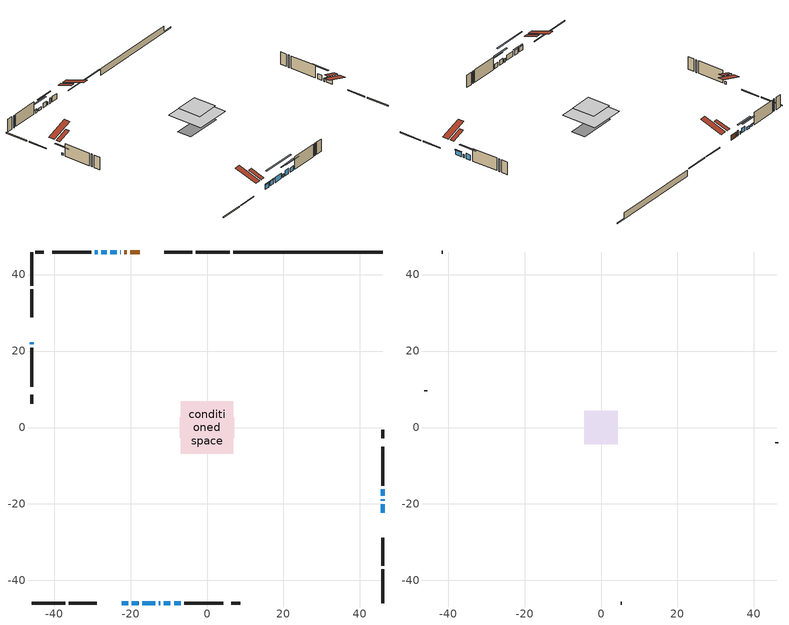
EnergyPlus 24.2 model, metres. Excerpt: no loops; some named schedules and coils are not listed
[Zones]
conditioned space
 floor outside (Floor1 construction): -2.5,-2.5 -2.5,2.5 2.5,2.5 2.5,-2.5 z1.34
 floor adiabatic (AdiabaticFloorConstruction): -6.8,-6.8 -6.8,6.8 6.8,6.8 6.8,-6.8 z3.78
 floor foundation (Slab1 construction): -7.06,-2.69 -7.06,2.69 7.06,2.69 7.06,-2.69 z-1.1
 wall outside (RimJoist1 construction): 5.95,45.89 -2.91,45.89 / -45.89,-45.89 -37.03,-45.89 / -45.89,45.89 -45.89,37.03 / 45.89,-45.89 45.89,-37.03 z1.34:1.64
 wall outside (RimJoist2 construction): -3.84,45.89 -11.15,45.89 / -36.1,-45.89 -28.79,-45.89 / -45.89,36.1 -45.89,28.79 / 45.89,-36.1 45.89,-28.79 z1.34:1.64
 wall outside (AdiabaticWallConstruction 1): -17.62,45.89 -20.09,45.89 / -21.01,45.89 -21.6,45.89 z1.34:3.37
 wall outside (AdiabaticWallConstruction): -22.52,45.89 -22.65,45.89 / 45.89,-19.16 45.89,-18.75 / -12.6,-45.89 -12.2,-45.89 z1.34:2.56; -22.32,-45.89 -20.59,-45.89 / -19.67,-45.89 -17.91,-45.89 / -23.58,45.89 -25.25,45.89 z1.34:3.12; -45.89,22.32 -45.89,21.76 z1.34:2.2; 45.89,-22.32 45.89,-20.09 / -8.62,-45.89 -6.89,-45.89 z1.34:3.07; -16.98,-45.89 -13.53,-45.89 / 45.89,-17.83 45.89,-16.1 / -11.28,-45.89 -9.55,-45.89 z1.34:3.37; -26.18,45.89 -27.63,45.89 z1.34:2.31; -28.56,45.89 -29.4,45.89 z1.34:2.16
 wall outside (Wall1 construction): -30.33,45.89 -40.47,45.89 / -5.96,-45.89 4.19,-45.89 / -45.89,20.84 -45.89,10.69 / 45.89,-15.17 45.89,-5.02 z1.34:6.22
 wall outside (Wall4 construction): -42.63,45.89 -44.96,45.89 / 6.34,-45.89 8.67,-45.89 / -45.89,8.53 -45.89,6.2 / 45.89,-2.87 45.89,-0.53 z1.34:6.22
 wall foundation (FoundationWall1 construction): 6.88,45.89,-1.1 6.88,45.89,1.34 41.99,45.89,1.34 41.99,45.89,-0.76 45.89,45.89,-0.76 45.89,45.89,-1.1
 window (WindowConstruction 10): -22.53,45.89 -22.65,45.89 z1.34:2.56
 window (WindowConstruction 6): -22.32,-45.89 -20.59,-45.89 z1.34:3.12
 window (WindowConstruction 7): -45.89,22.32 -45.89,21.76 z1.34:2.2
 window (WindowConstruction 8): 45.89,-22.32 45.89,-20.09 z1.34:3.07
 window (WindowConstruction 9): -19.66,-45.89 -17.91,-45.89 z1.34:3.12
 window (WindowConstruction 13): 45.89,-19.16 45.89,-18.75 z1.34:2.56
 window (WindowConstruction 12): -16.98,-45.89 -13.53,-45.89 z1.34:3.37
 window (WindowConstruction 11): -12.6,-45.89 -12.2,-45.89 z1.34:2.56
 window (WindowConstruction): 45.89,-17.83 45.89,-16.1 z1.34:3.37
 window (WindowConstruction 1): -23.58,45.89 -25.25,45.89 z1.34:3.12
 window (WindowConstruction 2): -26.18,45.89 -27.63,45.89 z1.34:2.31
 window (WindowConstruction 3): -28.56,45.89 -29.4,45.89 z1.34:2.15
 window (WindowConstruction 4): -11.28,-45.89 -9.55,-45.89 z1.34:3.37
 window (WindowConstruction 5): -8.62,-45.89 -6.89,-45.89 z1.34:3.07
 door (Door): -17.62,45.89 -20.09,45.89 z1.34:3.37
 door (Door 1): -21.01,45.89 -21.6,45.89 z1.34:3.37
 ceiling adiabatic (AdiabaticFloorConstruction): 6.8,-6.8 6.8,6.8 -6.8,6.8 -6.8,-6.8 z3.78
 roof outside (Roof2 construction): -16.69,45.89,6.22 -16.69,40.57,7.99 -15.29,40.57,7.99 -15.29,45.89,6.22; -23.25,-45.89,6.22 -23.25,-40.57,7.99 -24.65,-40.57,7.99 -24.65,-45.89,6.22; -45.89,23.25,6.22 -40.57,23.25,7.99 -40.57,24.65,7.99 -45.89,24.65,6.22; 45.89,-23.25,6.22 40.57,-23.25,7.99 40.57,-24.65,7.99 45.89,-24.65,6.22
attic - vented
 floor to conditioned space (Floor2 construction Reversed): -4.44,-4.44 -4.44,4.44 4.44,4.44 4.44,-4.44 z6.22
 wall outside (Wall3 construction): -41.4,45.89 -41.7,45.89 / 5.12,-45.89 5.41,-45.89 / -45.89,9.76 -45.89,9.46 / 45.89,-4.09 45.89,-3.8 z1.34:6.22
 roof outside (Roof1 construction): -14.36,45.89,6.22 -14.36,37.24,9.1 -12.08,37.24,9.1 -12.08,45.89,6.22; -25.58,-45.89,6.22 -25.58,-37.24,9.1 -27.86,-37.24,9.1 -27.86,-45.89,6.22; -45.89,25.58,6.22 -37.24,25.58,9.1 -37.24,27.86,9.1 -45.89,27.86,6.22; 45.89,-25.58,6.22 37.24,-25.58,9.1 37.24,-27.86,9.1 45.89,-27.86,6.22
shading: -20.39,-45.89 -22.52,-45.89 -22.52,-46.3 -20.39,-46.3 z3.32; -45.89,19.12 -45.89,24.96 -46.3,24.96 -46.3,19.12 z4.84; 45.89,-19.89 45.89,-22.52 46.3,-22.52 46.3,-19.89 z3.27; -17.71,-45.89 -19.87,-45.89 -19.87,-46.3 -17.71,-46.3 z3.32; -8.45,-45.89 -22.06,-45.89 -22.06,-46.3 -8.45,-46.3 z8.45; 45.89,-13.46 45.89,-20.46 46.3,-20.46 46.3,-13.46 z6.01; -27.89,45.89 -20.94,45.89 -20.94,46.3 -27.89,46.3 z5.76; -30.27,45.89 -23.54,45.89 -23.54,46.3 -30.27,46.3 z4.95; -29.6,45.89 -28.36,45.89 -28.36,46.3 -29.6,46.3 z2.35; -6.91,-45.89 -13.91,-45.89 -13.91,-46.3 -6.91,-46.3 z6.01; -4.25,-45.89 -11.26,-45.89 -11.26,-46.3 -4.25,-46.3 z5.71
[Building]
Building 1: Terrain=Suburbs
[Site:Location]
Comox AP_BC: Latitude {deg}=49.72; Longitude {deg}=-124.9; Time Zone {hr}=-8; Elevation {m}=26; Keep Site Location Information=Yes
[Site:GroundTemperature:Shallow]
7.68431, 6.60511, 6.51868, 7.03082, 9.08677, 11.1331, 12.9072, 14.0311, 14.1265, 13.2125, 11.4836, 9.50004
[Site:WaterMainsTemperature]
Calculation Method=Schedule; Temperature Schedule=mains temperature schedule
[Material] Roughness=Rough; Thermal Absorptance=0.9
Name | Thickness {m} | Conductivity {W/m-K} | Density {kg/m3} | Specific Heat {J/kg-K} | Solar Absorptance | Visible Absorptance
asphalt or fiberglass shingles | 0.00635 | 0.162714 | 1121.4 | 1465.45 | 0.4 | 0.4
ceiling stud and cavity | 0.1397 | 0.0836008 | 65.682 | 1177.47 | 0.7 | 0.7
concrete 4.0 in. | 0.1016 | 1.803125 | 2242.8 | 837.4 | 0.7 | 0.7
concrete 8.0 in. | 0.2032 | 1.803125 | 2242.8 | 837.4 | 0.7 | 0.7
door material | 0.04445 | 0.188738 | 512.64 | 1214.23 | 0.7 | 0.7
door material 1 | 0.04445 | 0.053851 | 512.64 | 1214.23 | 0.7 | 0.7
floor covering | 0.0127 | 0.0433444 | 54.468 | 1339.84 | 0.6 | 0.6
floor rigid ins; wall rigid ins | 0.512978 | 0.029427 | 32.04 | 1214.23 | 0.7 | 0.7
floor stud and cavity | 0.1397 | 1.61265 | 92.3553 | 1139.71 | 0.7 | 0.7
floor stud and cavity 1 | 0.1397 | 1.75129 | 37.0049 | 1207.88 | 0.7 | 0.7
furniture material conditioned space 1 | 0.1524 | 0.115458 | 640.8 | 1214.23 | 0.6 | 0.6
gypsum board | 0.0127 | 0.160291 | 801 | 837.4 | 0.6 | 0.6
osb sheathing 0.5 in. | 0.0127 | 0.115458 | 512.64 | 1214.23 | 0.7 | 0.7
osb sheathing 0.75 in. | 0.01905 | 0.115458 | 512.64 | 1214.23 | 0.7 | 0.7
osb sheathing 2.0 in. | 0.0508 | 0.115458 | 512.64 | 1214.23 | 0.7 | 0.7
rim joist stud and cavity | 0.0508 | 0.0451784 | 125.044 | 1163.47 | 0.6 | 0.6
rim joist stud and cavity 1 | 0.0508 | 0.0293316 | 125.044 | 1163.47 | 0.6 | 0.6
roof stud and cavity | 0.2032 | 0.122015 | 78.34581 | 1123.46 | 0.7 | 0.7
wall stud and cavity | 0.1397 | 0.0892446 | 139.0536 | 1170.24 | 0.7 | 0.7
wall stud and cavity 1 | 0.0889 | 6.9971 | 50.32683 | 1063.81 | 0.6 | 0.6
wall stud and cavity 2 | 0.1397 | 0.102123 | 139.0536 | 1170.24 | 0.7 | 0.7
wall stud and cavity 3 | 0.0889 | 0.380278 | 52.3479 | 1209.89 | 0.7 | 0.7
wall stud and cavity 4 | 0.0889 | 0.391764 | 83.0341 | 1211.67 | 0.7 | 0.7
wood siding | 0.0254 | 0.102417 | 544.68 | 1172.36 | 0.4 | 0.4
wood siding 1 | 0.00254 | 0.102417 | 544.68 | 1172.36 | 0.4 | 0.4
wood siding 2; wood siding 3; wood siding 4 | 0.0254 | 0.102417 | 544.68 | 1172.36 | 0.7 | 0.7
[WindowMaterial:SimpleGlazingSystem]
Name | U-Factor {W/m2-K} | Solar Heat Gain Coefficient
WindowMaterial | 4.62927 | 0.68
WindowMaterial 1 | 3.838328 | 0.71
WindowMaterial 10 | 2.46652 | 0.3
WindowMaterial 11 | 2.75837 | 0.58
WindowMaterial 2 | 4.812105 | 0.67
WindowMaterial 3 | 5.16017 | 0.63
WindowMaterial 4 | 4.76157 | 0.67
WindowMaterial 5 | 3.41418 | 0.72
WindowMaterial 6 | 4.64858 | 0.65
WindowMaterial 7 | 4.40726 | 0.67
WindowMaterial 8 | 3.41021 | 0.72
WindowMaterial 9 | 4.56 | 0.53
[Construction]
AdiabaticFloorConstruction: floor stud and cavity 1, floor rigid ins, osb sheathing 0.75 in., floor covering
AdiabaticWallConstruction: wood siding 3, wall rigid ins, wall stud and cavity 3, gypsum board
AdiabaticWallConstruction 1: wood siding 4, wall rigid ins, wall stud and cavity 3, gypsum board
Door: door material
Door 1: door material 1
Floor1 construction: floor stud and cavity, osb sheathing 0.75 in., floor covering
Floor2 construction Reversed: gypsum board, ceiling stud and cavity
FoundationWall1 construction: concrete 8.0 in.
furniture construction conditioned space 1: furniture material conditioned space 1
PartitionWallConstruction: gypsum board, wall stud and cavity 4, gypsum board
RimJoist1 construction: wood siding 2, osb sheathing 2.0 in., rim joist stud and cavity
RimJoist2 construction: wood siding 2, osb sheathing 2.0 in., rim joist stud and cavity 1
Roof1 construction: asphalt or fiberglass shingles
Roof2 construction: asphalt or fiberglass shingles, osb sheathing 0.75 in., roof stud and cavity, gypsum board
Slab1 construction: concrete 4.0 in.
Wall1 construction: wood siding, osb sheathing 0.5 in., wall stud and cavity, gypsum board
Wall3 construction: wood siding 1, wall stud and cavity 1
Wall4 construction: wood siding, osb sheathing 0.5 in., wall stud and cavity 2, gypsum board
WindowConstruction; WindowConstruction 12; WindowConstruction 4: WindowMaterial
WindowConstruction 1: WindowMaterial 1
WindowConstruction 10: WindowMaterial 9
WindowConstruction 11: WindowMaterial 10
WindowConstruction 13: WindowMaterial 11
WindowConstruction 2: WindowMaterial 2
WindowConstruction 3: WindowMaterial 3
WindowConstruction 5: WindowMaterial 4
WindowConstruction 6: WindowMaterial 5
WindowConstruction 7: WindowMaterial 6
WindowConstruction 8: WindowMaterial 7
WindowConstruction 9: WindowMaterial 8
[Zone] Multiplier=1; Part of Total Floor Area=Yes
Name | Volume {m3}
attic - vented | 36.9162
conditioned space | 725.2
[Space]
Name | Zone | Volume {m3}
attic - vented 1 | attic - vented | 36.9162
conditioned space 1 | conditioned space | 725.2
[ZoneInfiltration:EffectiveLeakageArea]
infil attic - vented 1: Zone or Space=attic - vented 1; Schedule=Always On Discrete; Effective Air Leakage Area {cm2}=3380.14; Stack Coefficient=0.000539626; Wind Coefficient=1.56952e-05
[ZoneMixing]
whole house fan mix: Zone or Space=attic - vented; Schedule=Always On Continuous; Design Flow Rate Calculation Method=Flow/Zone; Design Flow Rate {m3/s}=0; Source Zone or Space=conditioned space
[SurfaceProperty:ExposedFoundationPerimeter]
Slab1: Exposed Perimeter Calculation Method=TotalExposedPerimeter; Total Exposed Perimeter {m}=39.015
[InternalMass] Zone or ZoneList=conditioned space; Space or SpaceList=conditioned space 1
Name | Construction | Surface Area {m2}
furniture mass conditioned space 1 | furniture construction conditioned space 1 | 114.468
partition wall mass | PartitionWallConstruction | 286.17
[Lights]
interior lighting: Zone or ZoneList or Space or SpaceList=conditioned space 1; Schedule=interior lighting schedule; Design Level Calculation Method=LightingLevel; Lighting Level {W}=343.2; Return Air Fraction=0; Fraction Radiant=0.6; Fraction Visible=0.2; Fraction Replaceable=1
[People]
occupants: Zone or ZoneList or Space or SpaceList=conditioned space 1; Number of People Schedule=occupants schedule; Number of People Calculation Method=People; Number of People=3; Fraction Radiant=0.314171; Sensible Heat Fraction=0.56303; Activity Level Schedule=occupants activity schedule; Carbon Dioxide Generation Rate {m3/s-W}=0; Enable ASHRAE 55 Comfort Warnings=No; Mean Radiant Temperature Calculation Type=EnclosureAveraged
[ElectricEquipment] Zone or ZoneList or Space or SpaceList=conditioned space 1; Design Level Calculation Method=EquipmentLevel
Name | Schedule | Design Level {W} | Fraction Latent | Fraction Radiant | Fraction Lost
clothes dryer | clothes dryer schedule | 140.772 | 0.015 | 0.081 | 0.85
clothes washer | clothes washer schedule | 32.1985 | 0.03 | 0.162 | 0.7
cooking range | cooking range schedule | 215.147 | 0.08 | 0.432 | 0.2
dishwasher | dishwasher schedule | 66.8632 | 0.3 | 0.18 | 0.4
fridge | fridge schedule | 72.9452 | 0 | 0.6 | 0
mech vent bath fan 0 | mech vent bath fan 0 schedule | 50.2 | 0 | 0 | 1
mech vent bath fan 1 | mech vent bath fan 1 schedule | 50.2 | 0 | 0 | 1
mech vent house fan | mech vent house fan schedule | 0 | 0 | 0 | 1
mech vent house fan cfis | mech vent house fan cfis schedule | 0 | 0 | 0 | 0
misc plug loads | misc plug loads schedule | 494.7 | 0.045 | 0.513 | 0.1
whole house fan | Always On Discrete | 0 | 0 | 0 | 1
[OtherEquipment] Zone or ZoneList or Space or SpaceList=conditioned space 1; Design Level Calculation Method=EquipmentLevel
Name | Fuel Type | Schedule | Design Level {W} | Fraction Latent | Fraction Radiant | Fraction Lost
clothes dryer 1 | Electricity | clothes dryer schedule | 0 | 0.015 | 0.081 | 0.85
cooking range 1 | Electricity | cooking range schedule | 0 | 0.08 | 0.432 | 0.2
general water use latent | None | general water use schedule | 62.594 | 1 | 0 | 0
general water use sensible | None | general water use schedule | -61.6891 | 0 | 0.6 | 0
mech vent house fan latent load | None | Always On Discrete | 0 | 1 | 0 | 0
mech vent house fan sensible load | None | Always On Discrete | 0 | 0 | 0 | 0
water heater energy adjustment1 | Electricity | Always On Discrete | 0.01 | 0 | 0 | 1
[ZoneInfiltration:DesignFlowRate] Zone or ZoneList or Space or SpaceList=conditioned space 1; Schedule=Always On Discrete; Design Flow Rate Calculation Method=Flow/Zone; Design Flow Rate {m3/s}=0
infil flow; natural vent flow; whole house fan flow
[ZoneControl:Thermostat]
conditioned space Thermostat: Zone or ZoneList=conditioned space; Control Type Schedule=conditioned space Thermostat Schedule; Control 1=conditioned space temperature setpoint; Temperature Difference Between Cutout And Setpoint {deltaC}=0
[ThermostatSetpoint:DualSetpoint]
conditioned space temperature setpoint: Heating Setpoint Temperature Schedule=heating setpoint; Cooling Setpoint Temperature Schedule=cooling setpoint
[AirLoopHVAC:UnitarySystem]
unit heater unitary system: Control Type=Load; Controlling Zone or Thermostat Location=conditioned space; Dehumidification Control Type=None; Availability Schedule=Always On Discrete; Supply Fan=unit heater supply fan; Fan Placement=BlowThrough; Supply Air Fan Operating Mode Schedule=unit heater auto fan schedule; Heating Coil=unit heater htg coil; DX Heating Coil Sizing Ratio=1; Use DOAS DX Cooling Coil=No; Minimum Supply Air Temperature {C}=2; Latent Load Control=SensibleOnlyLoadControl; Cooling Supply Air Flow Rate Method=None; Heating Supply Air Flow Rate Method=SupplyAirFlowRate; Heating Supply Air Flow Rate {m3/s}=0.00141584; No Load Supply Air Flow Rate Method=SupplyAirFlowRate; No Load Supply Air Flow Rate {m3/s}=0; No Load Supply Air Flow Rate Control Set To Low Speed=Yes; Maximum Supply Air Temperature {C}=48.8889; Maximum Outdoor Dry-Bulb Temperature for Supplemental Heater Operation {C}=21; Ancillary On-Cycle Electric Power {W}=0; Ancillary Off-Cycle Electric Power {W}=0
[Zone equipment]
conditioned space: electric baseboard, unit heater unitary system
[Foundation:Kiva]
Foundation Kiva 1: Initial Indoor Air Temperature {C}=18; Wall Height Above Grade {m}=1.33999; Wall Depth Below Slab {m}=0.2032
[Foundation:Kiva:Settings]
Soil Conductivity {W/m-K}=0.849921; Soil Density {kg/m3}=1842.3; Soil Specific Heat {J/kg-K}=418.7; Ground Solar Absorptivity=0.9; Ground Thermal Absorptivity=0.9; Ground Surface Roughness {m}=0.03; Far-Field Width {m}=40; Deep-Ground Boundary Condition=ZeroFlux; Deep-Ground Depth {m}=40; Minimum Cell Dimension {m}=0.2; Maximum Cell Growth Coefficient=3; Simulation Timestep=Timestep
[Exterior:Lights]
exterior lighting: Schedule=exterior lighting schedule; Design Level {W}=75.6
[EnergyManagementSystem:Sensor] Output:Variable or Output:Meter Index Key=conditioned space
Name | Output:Variable or Output:Meter
conditioned_space_clg_unmet_s | Zone Cooling Setpoint Not Met Time
conditioned_space_htg_unmet_s | Zone Heating Setpoint Not Met Time
fridge_tin_s; tin_s; tin_s_1 | Zone Mean Air Temperature
tout_s | Zone Outdoor Air Drybulb Temperature
win_s | Zone Air Humidity Ratio
[Schedule:Constant]
Name | Hourly Value
Always On Continuous; mech vent house fan schedule; mech vent house fan cfis schedule; Always On Discrete | 1
occupants activity schedule | 117.228
fridge schedule; unit heater auto fan schedule | 0
[Schedule:Week:Daily]
interior lighting schedule Week Rule - Jan1-Jan27: interior lighting schedule day, interior lighting schedule day, interior lighting schedule day, interior lighting schedule day, interior lighting schedule day, interior lighting schedule day, interior lighting schedule day, interior lighting schedule default day, interior lighting schedule default day, interior lighting schedule default day, interior lighting schedule default day, interior lighting schedule default day
interior lighting schedule Week Rule - Jan28-Feb3: interior lighting schedule day, interior lighting schedule day, interior lighting schedule day, interior lighting schedule day, interior lighting schedule day 1, interior lighting schedule day 1, interior lighting schedule day 1, interior lighting schedule default day, interior lighting schedule default day, interior lighting schedule default day, interior lighting schedule default day, interior lighting schedule default day
interior lighting schedule Week Rule - Feb4-Feb24: interior lighting schedule day 1, interior lighting schedule day 1, interior lighting schedule day 1, interior lighting schedule day 1, interior lighting schedule day 1, interior lighting schedule day 1, interior lighting schedule day 1, interior lighting schedule default day, interior lighting schedule default day, interior lighting schedule default day, interior lighting schedule default day, interior lighting schedule default day
interior lighting schedule Week Rule - Feb25-Mar3: interior lighting schedule day 1, interior lighting schedule day 1, interior lighting schedule day 1, interior lighting schedule day 1, interior lighting schedule day 2, interior lighting schedule day 2, interior lighting schedule day 2, interior lighting schedule default day, interior lighting schedule default day, interior lighting schedule default day, interior lighting schedule default day, interior lighting schedule default day
interior lighting schedule Week Rule - Mar4-Mar31: interior lighting schedule day 2, interior lighting schedule day 2, interior lighting schedule day 2, interior lighting schedule day 2, interior lighting schedule day 2, interior lighting schedule day 2, interior lighting schedule day 2, interior lighting schedule default day, interior lighting schedule default day, interior lighting schedule default day, interior lighting schedule default day, interior lighting schedule default day
interior lighting schedule Week Rule - Apr1-Apr28: interior lighting schedule day 3, interior lighting schedule day 3, interior lighting schedule day 3, interior lighting schedule day 3, interior lighting schedule day 3, interior lighting schedule day 3, interior lighting schedule day 3, interior lighting schedule default day, interior lighting schedule default day, interior lighting schedule default day, interior lighting schedule default day, interior lighting schedule default day
interior lighting schedule Week Rule - Apr29-May5: interior lighting schedule day 3, interior lighting schedule day 3, interior lighting schedule day 4, interior lighting schedule day 4, interior lighting schedule day 4, interior lighting schedule day 4, interior lighting schedule day 4, interior lighting schedule default day, interior lighting schedule default day, interior lighting schedule default day, interior lighting schedule default day, interior lighting schedule default day
interior lighting schedule Week Rule - May6-May26: interior lighting schedule day 4, interior lighting schedule day 4, interior lighting schedule day 4, interior lighting schedule day 4, interior lighting schedule day 4, interior lighting schedule day 4, interior lighting schedule day 4, interior lighting schedule default day, interior lighting schedule default day, interior lighting schedule default day, interior lighting schedule default day, interior lighting schedule default day
interior lighting schedule Week Rule - May27-Jun2: interior lighting schedule day 4, interior lighting schedule day 4, interior lighting schedule day 4, interior lighting schedule day 4, interior lighting schedule day 4, interior lighting schedule day 5, interior lighting schedule day 5, interior lighting schedule default day, interior lighting schedule default day, interior lighting schedule default day, interior lighting schedule default day, interior lighting schedule default day
interior lighting schedule Week Rule - Jun3-Jun30: interior lighting schedule day 5, interior lighting schedule day 5, interior lighting schedule day 5, interior lighting schedule day 5, interior lighting schedule day 5, interior lighting schedule day 5, interior lighting schedule day 5, interior lighting schedule default day, interior lighting schedule default day, interior lighting schedule default day, interior lighting schedule default day, interior lighting schedule default day
interior lighting schedule Week Rule - Jul1-Jul28: interior lighting schedule day 6, interior lighting schedule day 6, interior lighting schedule day 6, interior lighting schedule day 6, interior lighting schedule day 6, interior lighting schedule day 6, interior lighting schedule day 6, interior lighting schedule default day, interior lighting schedule default day, interior lighting schedule default day, interior lighting schedule default day, interior lighting schedule default day
interior lighting schedule Week Rule - Jul29-Aug4: interior lighting schedule day 6, interior lighting schedule day 6, interior lighting schedule day 6, interior lighting schedule day 7, interior lighting schedule day 7, interior lighting schedule day 7, interior lighting schedule day 7, interior lighting schedule default day, interior lighting schedule default day, interior lighting schedule default day, interior lighting schedule default day, interior lighting schedule default day
interior lighting schedule Week Rule - Aug5-Aug25: interior lighting schedule day 7, interior lighting schedule day 7, interior lighting schedule day 7, interior lighting schedule day 7, interior lighting schedule day 7, interior lighting schedule day 7, interior lighting schedule day 7, interior lighting schedule default day, interior lighting schedule default day, interior lighting schedule default day, interior lighting schedule default day, interior lighting schedule default day
interior lighting schedule Week Rule - Aug26-Sep1: interior lighting schedule day 7, interior lighting schedule day 7, interior lighting schedule day 7, interior lighting schedule day 7, interior lighting schedule day 7, interior lighting schedule day 7, interior lighting schedule day 8, interior lighting schedule default day, interior lighting schedule default day, interior lighting schedule default day, interior lighting schedule default day, interior lighting schedule default day
interior lighting schedule Week Rule - Sep2-Sep29: interior lighting schedule day 8, interior lighting schedule day 8, interior lighting schedule day 8, interior lighting schedule day 8, interior lighting schedule day 8, interior lighting schedule day 8, interior lighting schedule day 8, interior lighting schedule default day, interior lighting schedule default day, interior lighting schedule default day, interior lighting schedule default day, interior lighting schedule default day
interior lighting schedule Week Rule - Sep30-Oct6: interior lighting schedule day 8, interior lighting schedule day 9, interior lighting schedule day 9, interior lighting schedule day 9, interior lighting schedule day 9, interior lighting schedule day 9, interior lighting schedule day 9, interior lighting schedule default day, interior lighting schedule default day, interior lighting schedule default day, interior lighting schedule default day, interior lighting schedule default day
interior lighting schedule Week Rule - Oct7-Oct27: interior lighting schedule day 9, interior lighting schedule day 9, interior lighting schedule day 9, interior lighting schedule day 9, interior lighting schedule day 9, interior lighting schedule day 9, interior lighting schedule day 9, interior lighting schedule default day, interior lighting schedule default day, interior lighting schedule default day, interior lighting schedule default day, interior lighting schedule default day
interior lighting schedule Week Rule - Oct28-Nov3: interior lighting schedule day 9, interior lighting schedule day 9, interior lighting schedule day 9, interior lighting schedule day 9, interior lighting schedule day 10, interior lighting schedule day 10, interior lighting schedule day 10, interior lighting schedule default day, interior lighting schedule default day, interior lighting schedule default day, interior lighting schedule default day, interior lighting schedule default day
interior lighting schedule Week Rule - Nov4-Nov24: interior lighting schedule day 10, interior lighting schedule day 10, interior lighting schedule day 10, interior lighting schedule day 10, interior lighting schedule day 10, interior lighting schedule day 10, interior lighting schedule day 10, interior lighting schedule default day, interior lighting schedule default day, interior lighting schedule default day, interior lighting schedule default day, interior lighting schedule default day
interior lighting schedule Week Rule - Nov25-Dec1: interior lighting schedule day 10, interior lighting schedule day 10, interior lighting schedule day 10, interior lighting schedule day 10, interior lighting schedule day 10, interior lighting schedule day 10, interior lighting schedule day 11, interior lighting schedule default day, interior lighting schedule default day, interior lighting schedule default day, interior lighting schedule default day, interior lighting schedule default day
interior lighting schedule Week Rule - Dec2-Dec31: interior lighting schedule day 11, interior lighting schedule day 11, interior lighting schedule day 11, interior lighting schedule day 11, interior lighting schedule day 11, interior lighting schedule day 11, interior lighting schedule day 11, interior lighting schedule default day, interior lighting schedule default day, interior lighting schedule default day, interior lighting schedule default day, interior lighting schedule default day
occupants schedule Week Rule - Jan1-Dec31: occupants schedule day, occupants schedule day, occupants schedule day, occupants schedule day, occupants schedule day, occupants schedule day, occupants schedule day, occupants schedule default day, occupants schedule default day, occupants schedule default day, occupants schedule default day, occupants schedule default day
clothes dryer schedule Week Rule - Jan1-Dec31: clothes dryer schedule day, clothes dryer schedule day, clothes dryer schedule day, clothes dryer schedule day, clothes dryer schedule day, clothes dryer schedule day, clothes dryer schedule day, clothes dryer schedule default day, clothes dryer schedule default day, clothes dryer schedule default day, clothes dryer schedule default day, clothes dryer schedule default day
clothes washer schedule Week Rule - Jan1-Dec31: clothes washer schedule day, clothes washer schedule day, clothes washer schedule day, clothes washer schedule day, clothes washer schedule day, clothes washer schedule day, clothes washer schedule day, clothes washer schedule default day, clothes washer schedule default day, clothes washer schedule default day, clothes washer schedule default day, clothes washer schedule default day
cooking range schedule Week Rule - Jan1-Dec31: cooking range schedule day, cooking range schedule day, cooking range schedule day, cooking range schedule day, cooking range schedule day, cooking range schedule day, cooking range schedule day, cooking range schedule default day, cooking range schedule default day, cooking range schedule default day, cooking range schedule default day, cooking range schedule default day
dishwasher schedule Week Rule - Jan1-Dec31: dishwasher schedule day, dishwasher schedule day, dishwasher schedule day, dishwasher schedule day, dishwasher schedule day, dishwasher schedule day, dishwasher schedule day, dishwasher schedule default day, dishwasher schedule default day, dishwasher schedule default day, dishwasher schedule default day, dishwasher schedule default day
mech vent bath fan 0 schedule Week Rule - Jan1-Dec31: mech vent bath fan 0 schedule day, mech vent bath fan 0 schedule day, mech vent bath fan 0 schedule day, mech vent bath fan 0 schedule day, mech vent bath fan 0 schedule day, mech vent bath fan 0 schedule day, mech vent bath fan 0 schedule day, mech vent bath fan 0 schedule default day, mech vent bath fan 0 schedule default day, mech vent bath fan 0 schedule default day, mech vent bath fan 0 schedule default day, mech vent bath fan 0 schedule default day
mech vent bath fan 1 schedule Week Rule - Jan1-Dec31: mech vent bath fan 1 schedule day, mech vent bath fan 1 schedule day, mech vent bath fan 1 schedule day, mech vent bath fan 1 schedule day, mech vent bath fan 1 schedule day, mech vent bath fan 1 schedule day, mech vent bath fan 1 schedule day, mech vent bath fan 1 schedule default day, mech vent bath fan 1 schedule default day, mech vent bath fan 1 schedule default day, mech vent bath fan 1 schedule default day, mech vent bath fan 1 schedule default day
misc plug loads schedule Week Rule - Jan1-Dec31: misc plug loads schedule day, misc plug loads schedule day, misc plug loads schedule day, misc plug loads schedule day, misc plug loads schedule day, misc plug loads schedule day, misc plug loads schedule day, misc plug loads schedule default day, misc plug loads schedule default day, misc plug loads schedule default day, misc plug loads schedule default day, misc plug loads schedule default day
general water use schedule Week Rule - Jan1-Dec31: general water use schedule day, general water use schedule day, general water use schedule day, general water use schedule day, general water use schedule day, general water use schedule day, general water use schedule day, general water use schedule default day, general water use schedule default day, general water use schedule default day, general water use schedule default day, general water use schedule default day
exterior lighting schedule Week Rule - Jan1-Jan27: exterior lighting schedule day, exterior lighting schedule day, exterior lighting schedule day, exterior lighting schedule day, exterior lighting schedule day, exterior lighting schedule day, exterior lighting schedule day, exterior lighting schedule default day, exterior lighting schedule default day, exterior lighting schedule default day, exterior lighting schedule default day, exterior lighting schedule default day
exterior lighting schedule Week Rule - Jan28-Feb3: exterior lighting schedule day, exterior lighting schedule day, exterior lighting schedule day, exterior lighting schedule day, exterior lighting schedule day 1, exterior lighting schedule day 1, exterior lighting schedule day 1, exterior lighting schedule default day, exterior lighting schedule default day, exterior lighting schedule default day, exterior lighting schedule default day, exterior lighting schedule default day
exterior lighting schedule Week Rule - Feb4-Feb24: exterior lighting schedule day 1, exterior lighting schedule day 1, exterior lighting schedule day 1, exterior lighting schedule day 1, exterior lighting schedule day 1, exterior lighting schedule day 1, exterior lighting schedule day 1, exterior lighting schedule default day, exterior lighting schedule default day, exterior lighting schedule default day, exterior lighting schedule default day, exterior lighting schedule default day
exterior lighting schedule Week Rule - Feb25-Mar3: exterior lighting schedule day 1, exterior lighting schedule day 1, exterior lighting schedule day 1, exterior lighting schedule day 1, exterior lighting schedule day 2, exterior lighting schedule day 2, exterior lighting schedule day 2, exterior lighting schedule default day, exterior lighting schedule default day, exterior lighting schedule default day, exterior lighting schedule default day, exterior lighting schedule default day
exterior lighting schedule Week Rule - Mar4-Mar31: exterior lighting schedule day 2, exterior lighting schedule day 2, exterior lighting schedule day 2, exterior lighting schedule day 2, exterior lighting schedule day 2, exterior lighting schedule day 2, exterior lighting schedule day 2, exterior lighting schedule default day, exterior lighting schedule default day, exterior lighting schedule default day, exterior lighting schedule default day, exterior lighting schedule default day
exterior lighting schedule Week Rule - Apr1-Apr28: exterior lighting schedule day 3, exterior lighting schedule day 3, exterior lighting schedule day 3, exterior lighting schedule day 3, exterior lighting schedule day 3, exterior lighting schedule day 3, exterior lighting schedule day 3, exterior lighting schedule default day, exterior lighting schedule default day, exterior lighting schedule default day, exterior lighting schedule default day, exterior lighting schedule default day
exterior lighting schedule Week Rule - Apr29-May5: exterior lighting schedule day 3, exterior lighting schedule day 3, exterior lighting schedule day 4, exterior lighting schedule day 4, exterior lighting schedule day 4, exterior lighting schedule day 4, exterior lighting schedule day 4, exterior lighting schedule default day, exterior lighting schedule default day, exterior lighting schedule default day, exterior lighting schedule default day, exterior lighting schedule default day
exterior lighting schedule Week Rule - May6-May26: exterior lighting schedule day 4, exterior lighting schedule day 4, exterior lighting schedule day 4, exterior lighting schedule day 4, exterior lighting schedule day 4, exterior lighting schedule day 4, exterior lighting schedule day 4, exterior lighting schedule default day, exterior lighting schedule default day, exterior lighting schedule default day, exterior lighting schedule default day, exterior lighting schedule default day
[Schedule:Year]
interior lighting schedule: interior lighting schedule Week Rule - Jan1-Jan27, 1, 1, 1, 27, interior lighting schedule Week Rule - Jan28-Feb3, 1, 28, 2, 3, interior lighting schedule Week Rule - Feb4-Feb24, 2, 4, 2, 24, interior lighting schedule Week Rule - Feb25-Mar3, 2, 25, 3, 3, interior lighting schedule Week Rule - Mar4-Mar31, 3, 4, 3, 31, interior lighting schedule Week Rule - Apr1-Apr28, 4, 1, 4, 28, interior lighting schedule Week Rule - Apr29-May5, 4, 29, 5, 5, interior lighting schedule Week Rule - May6-May26, 5, 6, 5, 26, interior lighting schedule Week Rule - May27-Jun2, 5, 27, 6, 2, interior lighting schedule Week Rule - Jun3-Jun30, 6, 3, 6, 30, interior lighting schedule Week Rule - Jul1-Jul28, 7, 1, 7, 28, interior lighting schedule Week Rule - Jul29-Aug4, 7, 29, 8, 4, interior lighting schedule Week Rule - Aug5-Aug25, 8, 5, 8, 25, interior lighting schedule Week Rule - Aug26-Sep1, 8, 26, 9, 1, interior lighting schedule Week Rule - Sep2-Sep29, 9, 2, 9, 29, interior lighting schedule Week Rule - Sep30-Oct6, 9, 30, 10, 6, interior lighting schedule Week Rule - Oct7-Oct27, 10, 7, 10, 27, interior lighting schedule Week Rule - Oct28-Nov3, 10, 28, 11, 3, interior lighting schedule Week Rule - Nov4-Nov24, 11, 4, 11, 24, interior lighting schedule Week Rule - Nov25-Dec1, 11, 25, 12, 1, interior lighting schedule Week Rule - Dec2-Dec31, 12, 2, 12, 31
occupants schedule: occupants schedule Week Rule - Jan1-Dec31, 1, 1, 12, 31
clothes dryer schedule: clothes dryer schedule Week Rule - Jan1-Dec31, 1, 1, 12, 31
clothes washer schedule: clothes washer schedule Week Rule - Jan1-Dec31, 1, 1, 12, 31
cooking range schedule: cooking range schedule Week Rule - Jan1-Dec31, 1, 1, 12, 31
dishwasher schedule: dishwasher schedule Week Rule - Jan1-Dec31, 1, 1, 12, 31
mech vent bath fan 0 schedule: mech vent bath fan 0 schedule Week Rule - Jan1-Dec31, 1, 1, 12, 31
mech vent bath fan 1 schedule: mech vent bath fan 1 schedule Week Rule - Jan1-Dec31, 1, 1, 12, 31
misc plug loads schedule: misc plug loads schedule Week Rule - Jan1-Dec31, 1, 1, 12, 31
general water use schedule: general water use schedule Week Rule - Jan1-Dec31, 1, 1, 12, 31
exterior lighting schedule: exterior lighting schedule Week Rule - Jan1-Jan27, 1, 1, 1, 27, exterior lighting schedule Week Rule - Jan28-Feb3, 1, 28, 2, 3, exterior lighting schedule Week Rule - Feb4-Feb24, 2, 4, 2, 24, exterior lighting schedule Week Rule - Feb25-Mar3, 2, 25, 3, 3, exterior lighting schedule Week Rule - Mar4-Mar31, 3, 4, 3, 31, exterior lighting schedule Week Rule - Apr1-Apr28, 4, 1, 4, 28, exterior lighting schedule Week Rule - Apr29-May5, 4, 29, 5, 5, exterior lighting schedule Week Rule - May6-May26, 5, 6, 5, 26, exterior lighting schedule Week Rule - May27-Jun2, 5, 27, 6, 2, exterior lighting schedule Week Rule - Jun3-Jun30, 6, 3, 6, 30, exterior lighting schedule Week Rule - Jul1-Jul28, 7, 1, 7, 28, exterior lighting schedule Week Rule - Jul29-Aug4, 7, 29, 8, 4, exterior lighting schedule Week Rule - Aug5-Aug25, 8, 5, 8, 25, exterior lighting schedule Week Rule - Aug26-Sep1, 8, 26, 9, 1, exterior lighting schedule Week Rule - Sep2-Sep29, 9, 2, 9, 29, exterior lighting schedule Week Rule - Sep30-Oct6, 9, 30, 10, 6, exterior lighting schedule Week Rule - Oct7-Oct27, 10, 7, 10, 27, exterior lighting schedule Week Rule - Oct28-Nov3, 10, 28, 11, 3, exterior lighting schedule Week Rule - Nov4-Nov24, 11, 4, 11, 24, exterior lighting schedule Week Rule - Nov25-Dec1, 11, 25, 12, 1, exterior lighting schedule Week Rule - Dec2-Dec31, 12, 2, 12, 31
[Schedule:Compact]
conditioned space Thermostat Schedule: Through: 12/31, For: AllDays, Until: 24:00, 4
mains temperature schedule: Through: 01/01, For: AllDays, Until: 24:00, 11.0622, Through: 01/02, For: AllDays, Until: 24:00, 11.025, Through: 01/03, For: AllDays, Until: 24:00, 10.9883, Through: 01/04, For: AllDays, Until: 24:00, 10.9522, Through: 01/05, For: AllDays, Until: 24:00, 10.9172, Through: 01/06, For: AllDays, Until: 24:00, 10.8828, Through: 01/07, For: AllDays, Until: 24:00, 10.8494, Through: 01/08, For: AllDays, Until: 24:00, 10.8167, Through: 01/09, For: AllDays, Until: 24:00, 10.7844, Through: 01/10, For: AllDays, Until: 24:00, 10.7533, Through: 01/11, For: AllDays, Until: 24:00, 10.7228, Through: 01/12, For: AllDays, Until: 24:00, 10.6933, Through: 01/13, For: AllDays, Until: 24:00, 10.6644, Through: 01/14, For: AllDays, Until: 24:00, 10.6367, Through: 01/15, For: AllDays, Until: 24:00, 10.6094, Through: 01/16, For: AllDays, Until: 24:00, 10.5833, Through: 01/17, For: AllDays, Until: 24:00, 10.5578, Through: 01/18, For: AllDays, Until: 24:00, 10.5333, Through: 01/19, For: AllDays, Until: 24:00, 10.51, Through: 01/20, For: AllDays, Until: 24:00, 10.4872, Through: 01/21, For: AllDays, Until: 24:00, 10.465, Through: 01/22, For: AllDays, Until: 24:00, 10.4439, Through: 01/23, For: AllDays, Until: 24:00, 10.4239, Through: 01/24, For: AllDays, Until: 24:00, 10.405, Through: 01/25, For: AllDays, Until: 24:00, 10.3867, Through: 01/26, For: AllDays, Until: 24:00, 10.3694, Through: 01/27, For: AllDays, Until: 24:00, 10.3528, Through: 01/28, For: AllDays, Until: 24:00, 10.3372, Through: 01/29, For: AllDays, Until: 24:00, 10.3228, Through: 01/30, For: AllDays, Until: 24:00, 10.3094, Through: 01/31, For: AllDays, Until: 24:00, 10.2967, Through: 02/01, For: AllDays, Until: 24:00, 10.285, Through: 02/02, For: AllDays, Until: 24:00, 10.2739, Through: 02/03, For: AllDays, Until: 24:00, 10.2644, Through: 02/04, For: AllDays, Until: 24:00, 10.2556, Through: 02/05, For: AllDays, Until: 24:00, 10.2472, Through: 02/06, For: AllDays, Until: 24:00, 10.2406, Through: 02/07, For: AllDays, Until: 24:00, 10.2344, Through: 02/08, For: AllDays, Until: 24:00, 10.2294, Through: 02/09, For: AllDays, Until: 24:00, 10.225, Through: 02/10, For: AllDays, Until: 24:00, 10.2222, Through: 02/11, For: AllDays, Until: 24:00, 10.22, Through: 02/12, For: AllDays, Until: 24:00, 10.2189, Through: 02/13, For: AllDays, Until: 24:00, 10.2183, Through: 02/14, For: AllDays, Until: 24:00, 10.2194, Through: 02/15, For: AllDays, Until: 24:00, 10.2211, Through: 02/16, For: AllDays, Until: 24:00, 10.2239, Through: 02/17, For: AllDays, Until: 24:00, 10.2272, Through: 02/18, For: AllDays, Until: 24:00, 10.2322, Through: 02/19, For: AllDays, Until: 24:00, 10.2378, Through: 02/20, For: AllDays, Until: 24:00, 10.2439, Through: 02/21, For: AllDays, Until: 24:00, 10.2517, Through: 02/22, For: AllDays, Until: 24:00, 10.26, Through: 02/23, For: AllDays, Until: 24:00, 10.2694, Through: 02/24, For: AllDays, Until: 24:00, 10.28, Through: 02/25, For: AllDays, Until: 24:00, 10.2911, Through: 02/26, For: AllDays, Until: 24:00, 10.3033, Through: 02/27, For: AllDays, Until: 24:00, 10.3167, Through: 02/28, For: AllDays, Until: 24:00, 10.3306, Through: 03/01, For: AllDays, Until: 24:00, 10.3456, Through: 03/02, For: AllDays, Until: 24:00, 10.3617, Through: 03/03, For: AllDays, Until: 24:00, 10.3783, Through: 03/04, For: AllDays, Until: 24:00, 10.3961, Through: 03/05, For: AllDays, Until: 24:00, 10.415, Through: 03/06, For: AllDays, Until: 24:00, 10.435, Through: 03/07, For: AllDays, Until: 24:00, 10.4556, Through: 03/08, For: AllDays, Until: 24:00, 10.4767, Through: 03/09, For: AllDays, Until: 24:00, 10.4989, Through: 03/10, For: AllDays, Until: 24:00, 10.5222, Through: 03/11, For: AllDays, Until: 24:00, 10.5467, Through: 03/12, For: AllDays, Until: 24:00, 10.5717, Through: 03/13, For: AllDays, Until: 24:00, 10.5972, Through: 03/14, For: AllDays, Until: 24:00, 10.6239, Through: 03/15, For: AllDays, Until: 24:00, 10.6517, Through: 03/16, For: AllDays, Until: 24:00, 10.68, Through: 03/17, For: AllDays, Until: 24:00, 10.7089, Through: 03/18, For: AllDays, Until: 24:00, 10.7389, Through: 03/19, For: AllDays, Until: 24:00, 10.77, Through: 03/20, For: AllDays, Until: 24:00, 10.8017, Through: 03/21, For: AllDays, Until: 24:00, 10.8339, Through: 03/22, For: AllDays, Until: 24:00, 10.8672, Through: 03/23, For: AllDays, Until: 24:00, 10.9011, Through: 03/24, For: AllDays, Until: 24:00, 10.9361, Through: 03/25, For: AllDays, Until: 24:00, 10.9717, Through: 03/26, For: AllDays, Until: 24:00, 11.0078, Through: 03/27, For: AllDays, Until: 24:00, 11.045, Through: 03/28, For: AllDays, Until: 24:00, 11.0822, Through: 03/29, For: AllDays, Until: 24:00, 11.1211, Through: 03/30, For: AllDays, Until: 24:00, 11.16, Through: 03/31, For: AllDays, Until: 24:00, 11.2, Through: 04/01, For: AllDays, Until: 24:00, 11.2406, Through: 04/02, For: AllDays, Until: 24:00, 11.2817, Through: 04/03, For: AllDays, Until: 24:00, 11.3233, Through: 04/04, For: AllDays, Until: 24:00, 11.3656, Through: 04/05, For: AllDays, Until: 24:00, 11.4089, Through: 04/06, For: AllDays, Until: 24:00, 11.4522, Through: 04/07, For: AllDays, Until: 24:00, 11.4967, Through: 04/08, For: AllDays, Until: 24:00, 11.5417, Through: 04/09, For: AllDays, Until: 24:00, 11.5872, Through: 04/10, For: AllDays, Until: 24:00, 11.6333, Through: 04/11, For: AllDays, Until: 24:00, 11.6794, Through: 04/12, For: AllDays, Until: 24:00, 11.7267, Through: 04/13, For: AllDays, Until: 24:00, 11.7744, Through: 04/14, For: AllDays, Until: 24:00, 11.8222, Through: 04/15, For: AllDays, Until: 24:00, 11.8711, Through: 04/16, For: AllDays, Until: 24:00, 11.92, Through: 04/17, For: AllDays, Until: 24:00, 11.97, Through: 04/18, For: AllDays, Until: 24:00, 12.02, Through: 04/19, For: AllDays, Until: 24:00, 12.07, Through: 04/20, For: AllDays, Until: 24:00, 12.1211, Through: 04/21, For: AllDays, Until: 24:00, 12.1722, Through: 04/22, For: AllDays, Until: 24:00, 12.2239, Through: 04/23, For: AllDays, Until: 24:00, 12.2761, Through: 04/24, For: AllDays, Until: 24:00, 12.3283, Through: 04/25, For: AllDays, Until: 24:00, 12.3811, Through: 04/26, For: AllDays, Until: 24:00, 12.4339, Through: 04/27, For: AllDays, Until: 24:00, 12.4872, Through: 04/28, For: AllDays, Until: 24:00, 12.5411, Through: 04/29, For: AllDays, Until: 24:00, 12.595, Through: 04/30, For: AllDays, Until: 24:00, 12.6489, Through: 05/01, For: AllDays, Until: 24:00, 12.7033, Through: 05/02, For: AllDays, Until: 24:00, 12.7583, Through: 05/03, For: AllDays, Until: 24:00, 12.8133, Through: 05/04, For: AllDays, Until: 24:00, 12.8683, Through: 05/05, For: AllDays, Until: 24:00, 12.9233, Through: 05/06, For: AllDays, Until: 24:00, 12.9789, Through: 05/07, For: AllDays, Until: 24:00, 13.0344, Through: 05/08, For: AllDays, Until: 24:00, 13.09, Through: 05/09, For: AllDays, Until: 24:00, 13.1461, Through: 05/10, For: AllDays, Until: 24:00, 13.2017, Through: 05/11, For: AllDays, Until: 24:00, 13.2578, Through: 05/12, For: AllDays, Until: 24:00, 13.3139, Through: 05/13, For: AllDays, Until: 24:00, 13.37, Through: 05/14, For: AllDays, Until: 24:00, 13.4261, Through: 05/15, For: AllDays, Until: 24:00, 13.4822, Through: 05/16, For: AllDays, Until: 24:00, 13.5389, Through: 05/17, For: AllDays, Until: 24:00, 13.595, Through: 05/18, For: AllDays, Until: 24:00, 13.6511, Through: 05/19, For: AllDays, Until: 24:00, 13.7072, Through: 05/20, For: AllDays, Until: 24:00, 13.7628, Through: 05/21, For: AllDays, Until: 24:00, 13.8189, Through: 05/22, For: AllDays, Until: 24:00, 13.875, Through: 05/23, For: AllDays, Until: 24:00, 13.9306, Through: 05/24, For: AllDays, Until: 24:00, 13.9861, Through: 05/25, For: AllDays, Until: 24:00, 14.0417, Through: 05/26, For: AllDays, Until: 24:00, 14.0967, Through: 05/27, For: AllDays, Until: 24:00, 14.1517, Through: 05/28, For: AllDays, Until: 24:00, 14.2067, Through: 05/29, For: AllDays, Until: 24:00, 14.2611, Through: 05/30, For: AllDays, Until: 24:00, 14.3156, Through: 05/31, For: AllDays, Until: 24:00, 14.37, Through: 06/01, For: AllDays, Until: 24:00, 14.4239, Through: 06/02, For: AllDays, Until: 24:00, 14.4778, Through: 06/03, For: AllDays, Until: 24:00, 14.5311, Through: 06/04, For: AllDays, Until: 24:00, 14.5839, Through: 06/05, For: AllDays, Until: 24:00, 14.6367, Through: 06/06, For: AllDays, Until: 24:00, 14.6889, Through: 06/07, For: AllDays, Until: 24:00, 14.7411, Through: 06/08, For: AllDays, Until: 24:00, 14.7928, Through: 06/09, For: AllDays, Until: 24:00, 14.8439, Through: 06/10, For: AllDays, Until: 24:00, 14.895, Through: 06/11, For: AllDays, Until: 24:00, 14.9456, Through: 06/12, For: AllDays, Until: 24:00, 14.9956, Through: 06/13, For: AllDays, Until: 24:00, 15.045, Through: 06/14, For: AllDays, Until: 24:00, 15.0939, Through: 06/15, For: AllDays, Until: 24:00, 15.1428, Through: 06/16, For: AllDays, Until: 24:00, 15.1906, Through: 06/17, For: AllDays, Until: 24:00, 15.2383, Through: 06/18, For: AllDays, Until: 24:00, 15.2856, Through: 06/19, For: AllDays, Until: 24:00, 15.3322, Through: 06/20, For: AllDays, Until: 24:00, 15.3778, Through: 06/21, For: AllDays, Until: 24:00, 15.4233, Through: 06/22, For: AllDays, Until: 24:00, 15.4683, Through: 06/23, For: AllDays, Until: 24:00, 15.5128, Through: 06/24, For: AllDays, Until: 24:00, 15.5561, Through: 06/25, For: AllDays, Until: 24:00, 15.5994, Through: 06/26, For: AllDays, Until: 24:00, 15.6417, Through: 06/27, For: AllDays, Until: 24:00, 15.6839, Through: 06/28, For: AllDays, Until: 24:00, 15.725, Through: 06/29, For: AllDays, Until: 24:00, 15.7656, Through: 06/30, For: AllDays, Until: 24:00, 15.805, Through: 07/01, For: AllDays, Until: 24:00, 15.8444, Through: 07/02, For: AllDays, Until: 24:00, 15.8828, Through: 07/03, For: AllDays, Until: 24:00, 15.9206, Through: 07/04, For: AllDays, Until: 24:00, 15.9572, Through: 07/05, For: AllDays, Until: 24:00, 15.9939, Through: 07/06, For: AllDays, Until: 24:00, 16.0294, Through: 07/07, For: AllDays, Until: 24:00, 16.0639, Through: 07/08, For: AllDays, Until: 24:00, 16.0983, Through: 07/09, For: AllDays, Until: 24:00, 16.1311, Through: 07/10, For: AllDays, Until: 24:00, 16.1639, Through: 07/11, For: AllDays, Until: 24:00, 16.1956, Through: 07/12, For: AllDays, Until: 24:00, 16.2261, Through: 07/13, For: AllDays, Until: 24:00, 16.2561, Through: 07/14, For: AllDays, Until: 24:00, 16.2856, Through: 07/15, For: AllDays, Until: 24:00, 16.3139, Through: 07/16, For: AllDays, Until: 24:00, 16.3417, Through: 07/17, For: AllDays, Until: 24:00, 16.3683, Through: 07/18, For: AllDays, Until: 24:00, 16.3939, Through: 07/19, For: AllDays, Until: 24:00, 16.4189, Through: 07/20, For: AllDays, Until: 24:00, 16.4433, Through: 07/21, For: AllDays, Until: 24:00, 16.4661, Through: 07/22, For: AllDays, Until: 24:00, 16.4889, Through: 07/23, For: AllDays, Until: 24:00, 16.51, Through: 07/24, For: AllDays, Until: 24:00, 16.5306, Through: 07/25, For: AllDays, Until: 24:00, 16.5506, Through: 07/26, For: AllDays, Until: 24:00, 16.5694, Through: 07/27, For: AllDays, Until: 24:00, 16.5872, Through: 07/28, For: AllDays, Until: 24:00, 16.6039, Through: 07/29, For: AllDays, Until: 24:00, 16.62, Through: 07/30, For: AllDays, Until: 24:00, 16.635, Through: 07/31, For: AllDays, Until: 24:00, 16.6494, Through: 08/01, For: AllDays, Until: 24:00, 16.6622, Through: 08/02, For: AllDays, Until: 24:00, 16.6744, Through: 08/03, For: AllDays, Until: 24:00, 16.6861, Through: 08/04, For: AllDays, Until: 24:00, 16.6961, Through: 08/05, For: AllDays, Until: 24:00, 16.7056, Through: 08/06, For: AllDays, Until: 24:00, 16.7144, Through: 08/07, For: AllDays, Until: 24:00, 16.7217, Through: 08/08, For: AllDays, Until: 24:00, 16.7283, Through: 08/09, For: AllDays, Until: 24:00, 16.7339, Through: 08/10, For: AllDays, Until: 24:00, 16.7383, Through: 08/11, For: AllDays, Until: 24:00, 16.7422, Through: 08/12, For: AllDays, Until: 24:00, 16.745, Through: 08/13, For: AllDays, Until: 24:00, 16.7467, Through: 08/14, For: AllDays, Until: 24:00, 16.7472, Through: 08/15, For: AllDays, Until: 24:00, 16.7472, Through: 08/16, For: AllDays, Until: 24:00, 16.7461, Through: 08/17, For: AllDays, Until: 24:00, 16.7439, Through: 08/18, For: AllDays, Until: 24:00, 16.7406, Through: 08/19, For: AllDays, Until: 24:00, 16.7367, Through: 08/20, For: AllDays, Until: 24:00, 16.7317, Through: 08/21, For: AllDays, Until: 24:00, 16.7256, Through: 08/22, For: AllDays, Until: 24:00, 16.7189, Through: 08/23, For: AllDays, Until: 24:00, 16.7106, Through: 08/24, For: AllDays, Until: 24:00, 16.7017, Through: 08/25, For: AllDays, Until: 24:00, 16.6922, Through: 08/26, For: AllDays, Until: 24:00, 16.6811, Through: 08/27, For: AllDays, Until: 24:00, 16.6694, Through: 08/28, For: AllDays, Until: 24:00, 16.6567, Through: 08/29, For: AllDays, Until: 24:00, 16.6433, Through: 08/30, For: AllDays, Until: 24:00, 16.6289, Through: 08/31, For: AllDays, Until: 24:00, 16.6133, Through: 09/01, For: AllDays, Until: 24:00, 16.5967, Through: 09/02, For: AllDays, Until: 24:00, 16.5794, Through: 09/03, For: AllDays, Until: 24:00, 16.5611, Through: 09/04, For: AllDays, Until: 24:00, 16.5422, Through: 09/05, For: AllDays, Until: 24:00, 16.5222, Through: 09/06, For: AllDays, Until: 24:00, 16.5011, Through: 09/07, For: AllDays, Until: 24:00, 16.4794, Through: 09/08, For: AllDays, Until: 24:00, 16.4567, Through: 09/09, For: AllDays, Until: 24:00, 16.4328, Through: 09/10, For: AllDays, Until: 24:00, 16.4083, Through: 09/11, For: AllDays, Until: 24:00, 16.3833, Through: 09/12, For: AllDays, Until: 24:00, 16.3567, Through: 09/13, For: AllDays, Until: 24:00, 16.33, Through: 09/14, For: AllDays, Until: 24:00, 16.3017, Through: 09/15, For: AllDays, Until: 24:00, 16.2733, Through: 09/16, For: AllDays, Until: 24:00, 16.2433, Through: 09/17, For: AllDays, Until: 24:00, 16.2133, Through: 09/18, For: AllDays, Until: 24:00, 16.1822, Through: 09/19, For: AllDays, Until: 24:00, 16.15, Through: 09/20, For: AllDays, Until: 24:00, 16.1172, Through: 09/21, For: AllDays, Until: 24:00, 16.0839, Through: 09/22, For: AllDays, Until: 24:00, 16.0494, Through: 09/23, For: AllDays, Until: 24:00, 16.0144, Through: 09/24, For: AllDays, Until: 24:00, 15.9783, Through: 09/25, For: AllDays, Until: 24:00, 15.9417, Through: 09/26, For: AllDays, Until: 24:00, 15.9044, Through: 09/27, For: AllDays, Until: 24:00, 15.8667, Through: 09/28, For: AllDays, Until: 24:00, 15.8278, Through: 09/29, For: AllDays, Until: 24:00, 15.7883, Through: 09/30, For: AllDays, Until: 24:00, 15.7483, Through: 10/01, For: AllDays, Until: 24:00, 15.7072, Through: 10/02, For: AllDays, Until: 24:00, 15.6661, Through: 10/03, For: AllDays, Until: 24:00, 15.6239, Through: 10/04, For: AllDays, Until: 24:00, 15.5811, Through: 10/05, For: AllDays, Until: 24:00, 15.5378, Through: 10/06, For: AllDays, Until: 24:00, 15.4939, Through: 10/07, For: AllDays, Until: 24:00, 15.4494, Through: 10/08, For: AllDays, Until: 24:00, 15.4039, Through: 10/09, For: AllDays, Until: 24:00, 15.3583, Through: 10/10, For: AllDays, Until: 24:00, 15.3122, Through: 10/11, For: AllDays, Until: 24:00, 15.2656, Through: 10/12, For: AllDays, Until: 24:00, 15.2183, Through: 10/13, For: AllDays, Until: 24:00, 15.17, Through: 10/14, For: AllDays, Until: 24:00, 15.1217, Through: 10/15, For: AllDays, Until: 24:00, 15.0733, Through: 10/16, For: AllDays, Until: 24:00, 15.0239, Through: 10/17, For: AllDays, Until: 24:00, 14.9739, Through: 10/18, For: AllDays, Until: 24:00, 14.9239, Through: 10/19, For: AllDays, Until: 24:00, 14.8733, Through: 10/20, For: AllDays, Until: 24:00, 14.8222, Through: 10/21, For: AllDays, Until: 24:00, 14.7706, Through: 10/22, For: AllDays, Until: 24:00, 14.7189, Through: 10/23, For: AllDays, Until: 24:00, 14.6667, Through: 10/24, For: AllDays, Until: 24:00, 14.6144, Through: 10/25, For: AllDays, Until: 24:00, 14.5611, Through: 10/26, For: AllDays, Until: 24:00, 14.5083, Through: 10/27, For: AllDays, Until: 24:00, 14.4544, Through: 10/28, For: AllDays, Until: 24:00, 14.4011, Through: 10/29, For: AllDays, Until: 24:00, 14.3467, Through: 10/30, For: AllDays, Until: 24:00, 14.2928, Through: 10/31, For: AllDays, Until: 24:00, 14.2378, Through: 11/01, For: AllDays, Until: 24:00, 14.1833, Through: 11/02, For: AllDays, Until: 24:00, 14.1283, Through: 11/03, For: AllDays, Until: 24:00, 14.0733, Through: 11/04, For: AllDays, Until: 24:00, 14.0178, Through: 11/05, For: AllDays, Until: 24:00, 13.9622, Through: 11/06, For: AllDays, Until: 24:00, 13.9067, Through: 11/07, For: AllDays, Until: 24:00, 13.8511, Through: 11/08, For: AllDays, Until: 24:00, 13.795, Through: 11/09, For: AllDays, Until: 24:00, 13.7389, Through: 11/10, For: AllDays, Until: 24:00, 13.6828, Through: 11/11, For: AllDays, Until: 24:00, 13.6272, Through: 11/12, For: AllDays, Until: 24:00, 13.5706, Through: 11/13, For: AllDays, Until: 24:00, 13.5144, Through: 11/14, For: AllDays, Until: 24:00, 13.4583, Through: 11/15, For: AllDays, Until: 24:00, 13.4022, Through: 11/16, For: AllDays, Until: 24:00, 13.3461, Through: 11/17, For: AllDays, Until: 24:00, 13.29, Through: 11/18, For: AllDays, Until: 24:00, 13.2339, Through: 11/19, For: AllDays, Until: 24:00, 13.1778, Through: 11/20, For: AllDays, Until: 24:00, 13.1222, Through: 11/21, For: AllDays, Until: 24:00, 13.0661, Through: 11/22, For: AllDays, Until: 24:00, 13.0106, Through: 11/23, For: AllDays, Until: 24:00, 12.955, Through: 11/24, For: AllDays, Until: 24:00, 12.9, Through: 11/25, For: AllDays, Until: 24:00, 12.8444, Through: 11/26, For: AllDays, Until: 24:00, 12.7894, Through: 11/27, For: AllDays, Until: 24:00, 12.735, Through: 11/28, For: AllDays, Until: 24:00, 12.6806, Through: 11/29, For: AllDays, Until: 24:00, 12.6261, Through: 11/30, For: AllDays, Until: 24:00, 12.5717, Through: 12/01, For: AllDays, Until: 24:00, 12.5183, Through: 12/02, For: AllDays, Until: 24:00, 12.4644, Through: 12/03, For: AllDays, Until: 24:00, 12.4111, Through: 12/04, For: AllDays, Until: 24:00, 12.3583, Through: 12/05, For: AllDays, Until: 24:00, 12.3061, Through: 12/06, For: AllDays, Until: 24:00, 12.2539, Through: 12/07, For: AllDays, Until: 24:00, 12.2017, Through: 12/08, For: AllDays, Until: 24:00, 12.1506, Through: 12/09, For: AllDays, Until: 24:00, 12.0994, Through: 12/10, For: AllDays, Until: 24:00, 12.0483, Through: 12/11, For: AllDays, Until: 24:00, 11.9983, Through: 12/12, For: AllDays, Until: 24:00, 11.9483, Through: 12/13, For: AllDays, Until: 24:00, 11.8989, Through: 12/14, For: AllDays, Until: 24:00, 11.85, Through: 12/15, For: AllDays, Until: 24:00, 11.8017, Through: 12/16, For: AllDays, Until: 24:00, 11.7539, Through: 12/17, For: AllDays, Until: 24:00, 11.7067, Through: 12/18, For: AllDays, Until: 24:00, 11.6594, Through: 12/19, For: AllDays, Until: 24:00, 11.6133, Through: 12/20, For: AllDays, Until: 24:00, 11.5678, Through: 12/21, For: AllDays, Until: 24:00, 11.5222, Through: 12/22, For: AllDays, Until: 24:00, 11.4778, Through: 12/23, For: AllDays, Until: 24:00, 11.4339, Through: 12/24, For: AllDays, Until: 24:00, 11.3906, Through: 12/25, For: AllDays, Until: 24:00, 11.3478, Through: 12/26, For: AllDays, Until: 24:00, 11.3056, Through: 12/27, For: AllDays, Until: 24:00, 11.2639, Through: 12/28, For: AllDays, Until: 24:00, 11.2228, Through: 12/29, For: AllDays, Until: 24:00, 11.1828, Through: 12/30, For: AllDays, Until: 24:00, 11.1433, Through: 12/31, For: AllDays, Until: 24:00, 11.1044
